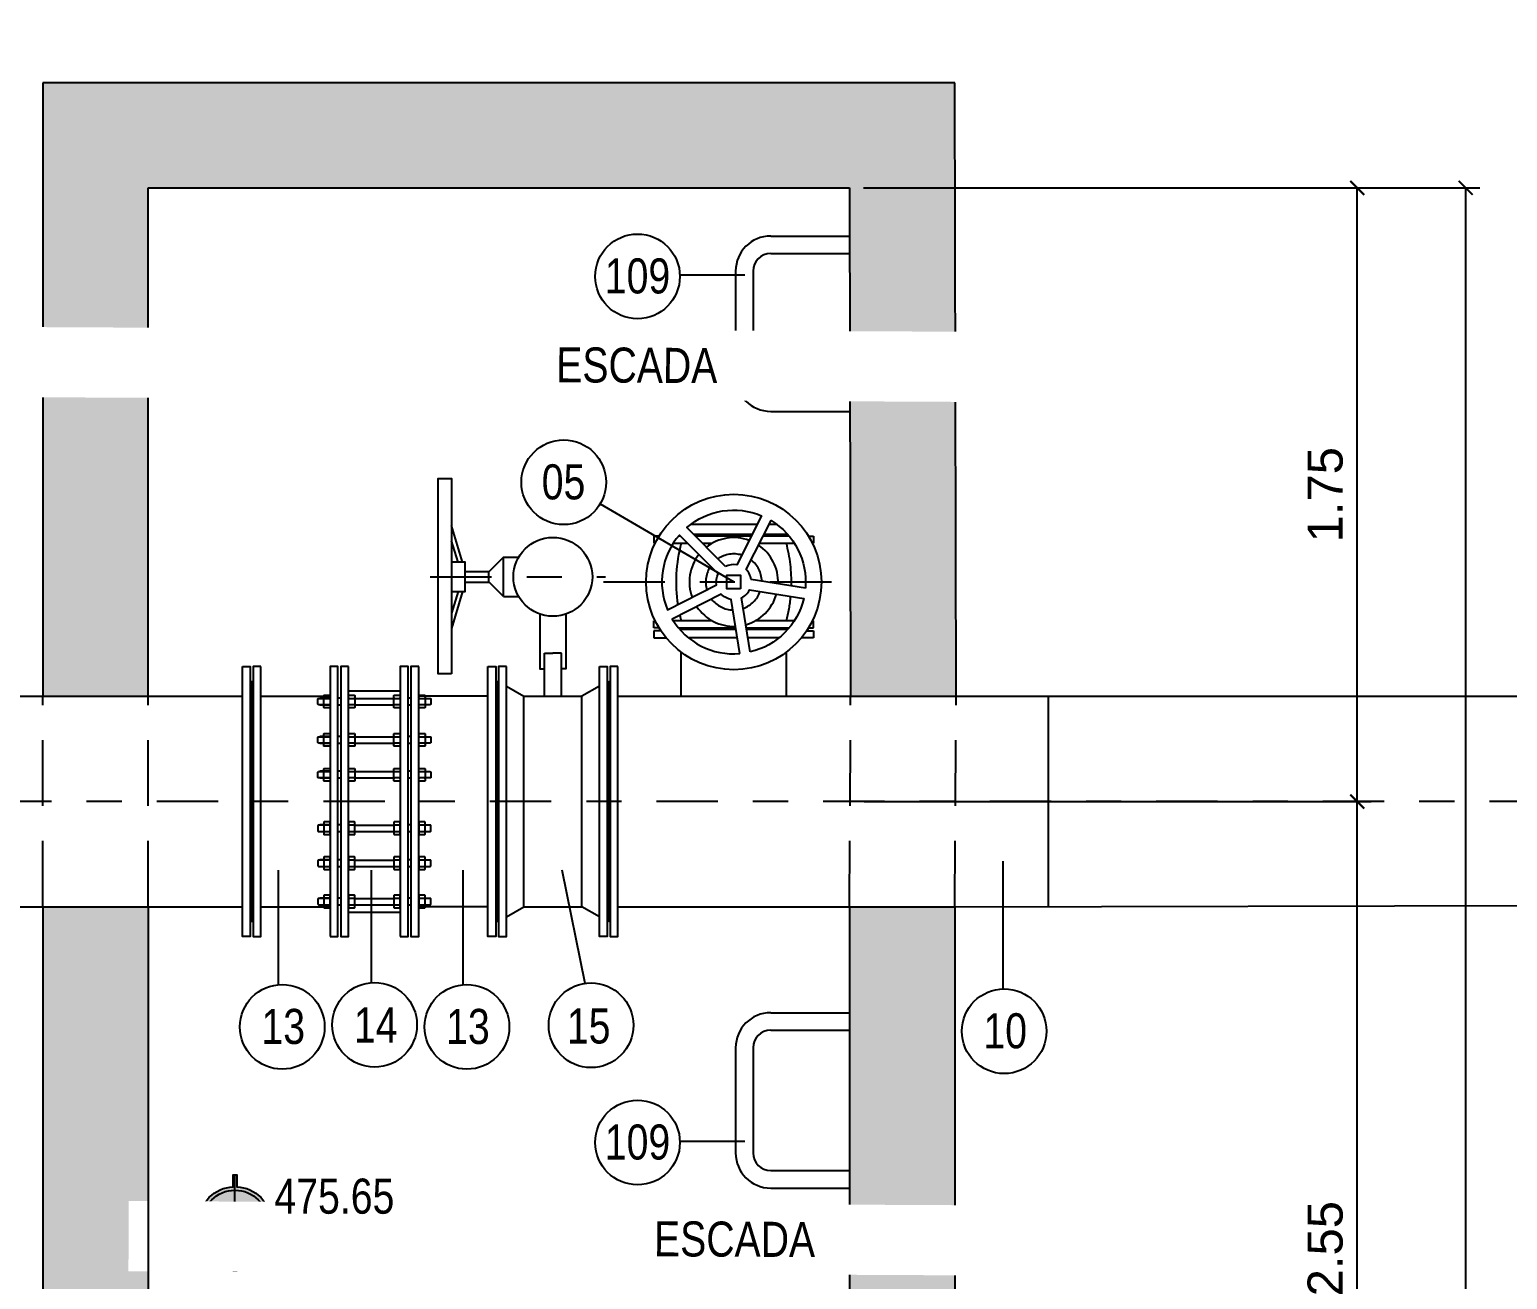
# Model space of a CAD drawing. Header units: feet. Extents: x 0 to 285190, y 0 to 9111369.
# Drawn here: x 285112.199 to 285116.413, y 9111364.402 to 9111367.966 of the extents above; entities that cross this region are included whole.
import ezdxf
from ezdxf import colors
from ezdxf.entities.mleader import LeaderData, LeaderLine
from ezdxf.enums import TextEntityAlignment as Align
from ezdxf.math import Vec2, Vec3

# ---------------------------------------------------------------- set-up
doc = ezdxf.new("R2010")
doc.units = ezdxf.units.FT
doc.header["$MEASUREMENT"] = 0
doc.linetypes.add('DASHDOT', pattern=[1, 0.5, -0.25, 0, -0.25])
doc.linetypes.add('HIDDEN', pattern=[0.375, 0.25, -0.125])
doc.layers.get('0').update_dxf_attribs({"linetype": 'CONTINUOUS'})
doc.layers.get('DEFPOINTS').update_dxf_attribs({"linetype": 'CONTINUOUS'})
for name, color, linetype in [('01', 1, 'CONTINUOUS'), ('01PROJ', 1, 'HIDDEN'), ('02', 7, 'CONTINUOUS'), ('A-NIVEIS', 1, 'CONTINUOUS'), ('A-TEXTO', 2, 'CONTINUOUS'), ('EIXO', 1, 'DASHDOT'), ('FLANGES', 7, 'CONTINUOUS'), ('H-SA-CONTORNO', 2, 'CONTINUOUS'), ('H-SA-DIM', 1, 'CONTINUOUS'), ('H-SA-ESTRUTURA (CORTE)', 5, 'CONTINUOUS'), ('H-SA-HTC CONCRETO', 253, 'CONTINUOUS'), ('H-SA-TEXTO', 2, 'CONTINUOUS'), ('INDIC', 2, 'CONTINUOUS'), ('Top View-Ferro Fundido - JGS - K7(Esgoto)', 7, 'CONTINUOUS')]:
    doc.layers.add(name, color=color, linetype=linetype)
doc.styles.add('EGC_Arial_2.0mm', font='arial.ttf', dxfattribs={"width": 0.8, "height": 2})
doc.styles.get("Standard").update_dxf_attribs({"font": 'arial.ttf'})
doc.dimstyles.new('Copy of EGC_2.0mm', dxfattribs={"dimtxt": 0.1, "dimasz": 0.04, "dimexe": 0.04, "dimexo": 0.04, "dimgap": 0.04, "dimtad": 1, "dimzin": 1, "dimdsep": 46, "dimtxsty": 'Standard', "dimblk": 'ARCHTICK', "dimcen": 0, "dimclrd": 1, "dimclre": 1, "dimclrt": 2, "dimazin": 0, "dimtfac": 1, "dimtix": 1, "dimtmove": 1, "dimatfit": 3, "dimldrblk": 'NONE', "dimfxl": 0.002, "dimtolj": 1, "dimtzin": 0, "dimlwd": -1, "dimarcsym": 0})

# ---------------------------------------------------------------- blocks, each defined once
blk = doc.blocks.new('_ArchTick')
at = {"color": 0, "linetype": 'ByBlock', "const_width": 0.15}
blk.add_lwpolyline([(-0.5, -0.5), (0.5, 0.5)], dxfattribs=at)
blk = doc.blocks.new('*D1199')
at = {"layer": 'DEFPOINTS', "color": 0, "transparency": 16777216}
for p in [(285114.5393, 9111365.7643), (285115.9853, 9111365.7643), (285115.3507, 9111363.2143)]:
    blk.add_point(p, dxfattribs=at)
at = {"layer": 'H-SA-DIM', "color": 1, "lineweight": -2, "transparency": 16777216}
for p, q in [((285114.5793, 9111365.7643), (285116.0253, 9111365.7643)), ((285115.3907, 9111363.2143), (285116.0253, 9111363.2143))]:
    blk.add_line(p, q, dxfattribs=at)
at = {"layer": 'H-SA-DIM', "color": 1, "transparency": 16777216}
blk.add_line((285115.9853, 9111363.2143), (285115.9853, 9111365.7643), dxfattribs=at)
at = {"layer": 'H-SA-DIM', "color": 1, "transparency": 16777216, "xscale": 0.04, "yscale": 0.04, "zscale": 0.04}
for p, rotation in [((285115.9853, 9111365.7643), 90), ((285115.9853, 9111363.2143), 270)]:
    blk.add_blockref('_ArchTick', p, dxfattribs=dict(at, rotation=rotation))
at = {"layer": 'H-SA-DIM', "color": 2, "transparency": 16777216, "insert": (285115.8942, 9111364.4893), "char_height": 0.1, "attachment_point": 5, "rotation": 90}
blk.add_mtext('\\A1;2.55', dxfattribs=at)
blk = doc.blocks.new('_None')
blk = doc.blocks.new('*D1200')
at = {"layer": 'DEFPOINTS', "color": 0, "transparency": 16777216}
for p in [(285114.5377, 9111367.5141), (285115.9853, 9111367.5141), (285114.5391, 9111365.7643)]:
    blk.add_point(p, dxfattribs=at)
at = {"layer": 'H-SA-DIM', "color": 1, "lineweight": -2, "transparency": 16777216}
for p, q in [((285114.5777, 9111367.5141), (285116.0253, 9111367.5141)), ((285114.5791, 9111365.7643), (285116.0253, 9111365.7643))]:
    blk.add_line(p, q, dxfattribs=at)
at = {"layer": 'H-SA-DIM', "color": 1, "transparency": 16777216}
blk.add_line((285115.9853, 9111365.7643), (285115.9853, 9111367.5141), dxfattribs=at)
at = {"layer": 'H-SA-DIM', "color": 1, "transparency": 16777216, "xscale": 0.04, "yscale": 0.04, "zscale": 0.04}
for p, rotation in [((285115.9853, 9111367.5141), 90), ((285115.9853, 9111365.7643), 270)]:
    blk.add_blockref('_ArchTick', p, dxfattribs=dict(at, rotation=rotation))
at = {"layer": 'H-SA-DIM', "color": 2, "transparency": 16777216, "insert": (285115.8942, 9111366.6392), "char_height": 0.1, "attachment_point": 5, "rotation": 90}
blk.add_mtext('\\A1;1.75', dxfattribs=at)
blk = doc.blocks.new('*D1201')
at = {"layer": 'DEFPOINTS', "color": 0, "transparency": 16777216}
for p in [(285114.5377, 9111367.5141), (285116.2945, 9111367.5141), (285114.5377, 9111358.8142)]:
    blk.add_point(p, dxfattribs=at)
at = {"layer": 'H-SA-DIM', "color": 1, "lineweight": -2, "transparency": 16777216}
for p, q in [((285114.5777, 9111367.5141), (285116.3345, 9111367.5141)), ((285114.5777, 9111358.8142), (285116.3345, 9111358.8142))]:
    blk.add_line(p, q, dxfattribs=at)
at = {"layer": 'H-SA-DIM', "color": 1, "transparency": 16777216}
blk.add_line((285116.2945, 9111358.8142), (285116.2945, 9111367.5141), dxfattribs=at)
at = {"layer": 'H-SA-DIM', "color": 1, "transparency": 16777216, "xscale": 0.04, "yscale": 0.04, "zscale": 0.04}
for p, rotation in [((285116.2945, 9111367.5141), 90), ((285116.2945, 9111358.8142), 270)]:
    blk.add_blockref('_ArchTick', p, dxfattribs=dict(at, rotation=rotation))
at = {"layer": 'H-SA-DIM', "color": 2, "transparency": 16777216, "insert": (285116.2033, 9111362.7304), "char_height": 0.1, "attachment_point": 5, "rotation": 90}
blk.add_mtext('\\A1;8.70', dxfattribs=at)
blk = doc.blocks.new('*U1275')
at = {"true_color": 0xffffff}
h = blk.add_hatch(color=7, dxfattribs=at)
h.dxf.hatch_style = 1
edge = h.paths.add_edge_path()
edge.add_arc((0, 0), 2.075, 92.76231, 177.23769, ccw=False)
edge.add_line((-0.1, 2.073), (-0.1, 2.75))
edge.add_line((-0.1, 2.75), (0.1, 2.75))
edge.add_line((0.1, 2.75), (0.1, 2.073))
edge.add_arc((0, 0), 2.075, 2.76231, 87.23769, ccw=False)
edge.add_line((2.073, 0.1), (9.088, 0.1))
edge.add_line((9.088, 0.1), (9.088, -0.1))
edge.add_line((9.088, -0.1), (2.073, -0.1))
edge.add_arc((0, 0), 2.075, 272.76231, 357.23769, ccw=False)
edge.add_line((0.1, -2.073), (0.1, -2.75))
edge.add_line((0.1, -2.75), (-0.1, -2.75))
edge.add_line((-0.1, -2.75), (-0.1, -2.073))
edge.add_arc((0, 0), 2.075, 182.76231, 267.23769, ccw=False)
edge.add_line((-2.073, -0.1), (-2.75, -0.1))
edge.add_line((-2.75, -0.1), (-2.75, 0.1))
edge.add_line((-2.75, 0.1), (-2.073, 0.1))
for p, q in [((0, -2.75), (0, 2.75)), ((9.088, 0), (-2.75, 0))]:
    blk.add_line(p, q)
at = {"color": 7, "true_color": 0xffffff}
blk.add_lwpolyline([(-2.073, 0.1, -0.386246), (-0.1, 2.073), (-0.1, 2.75), (0.1, 2.75), (0.1, 2.073, -0.386246), (2.073, 0.1), (9.088, 0.1), (9.088, -0.1), (2.073, -0.1, -0.386246), (0.1, -2.073), (0.1, -2.75), (-0.1, -2.75), (-0.1, -2.073, -0.386246), (-2.073, -0.1), (-2.75, -0.1), (-2.75, 0.1)], format="xyb", close=True, dxfattribs=at)
blk.add_circle((0, 0), 1.875)
for points in [[(0, 1.875), (0, 0), (0.583, 1.782), (0.595, 0)], [(0.583, 1.782), (0.595, 0), (1.097, 1.521), (1.096, 0)], [(1.533, 1.079), (1.571, 0), (1.786, 0.571), (0, 0)], [(1.097, 1.521), (1.096, 0), (1.533, 1.079), (1.571, 0)], [(-1.786, -0.571), (0, 0), (-1.796, -0.539), (-1.875, 0)], [(-1.533, -1.079), (-1.571, 0), (-1.786, -0.571), (0, 0)], [(-1.097, -1.521), (-1.096, 0), (-1.533, -1.079), (-1.571, 0)], [(-0.583, -1.782), (-0.595, 0), (-1.097, -1.521), (-1.096, 0)], [(0, -1.875), (0, 0), (-0.583, -1.782), (-0.595, 0)], [(1.786, 0.571), (0, 0), (1.796, 0.539), (1.875, 0)]]:
    blk.add_solid(points)
at = {"layer": 'A-TEXTO', "color": 2, "style": 'EGC_Arial_2.0mm', "width": 0.8}
blk.add_attdef('000.00', text='', height=2, dxfattribs=at).set_placement((9.088, 0.534), align=Align.RIGHT)

msp = doc.modelspace()

# ---------------------------------------------------------------- hatches: boundary and pattern name
at = {"layer": 'H-SA-HTC CONCRETO'}
h = msp.add_hatch(color=256, dxfattribs=at)
h.dxf.hatch_style = 1
h.paths.add_polyline_path([(285112.5377, 9111363.6642), (285112.2377, 9111363.6642), (285112.2377, 9111365.4643), (285112.5377, 9111365.4643)])
h.paths.add_polyline_path([(285114.8377, 9111363.6642), (285114.5377, 9111363.6642), (285114.5377, 9111365.4643), (285114.8377, 9111365.4643)])
h.paths.add_polyline_path([(285114.8413, 9111366.0643), (285114.5406, 9111366.0643), (285114.5377, 9111367.5141), (285112.5377, 9111367.5141), (285112.5377, 9111366.0643), (285112.2377, 9111366.0643), (285112.2377, 9111367.8141), (285114.8377, 9111367.8141)])
h.paths.add_polyline_path([(285114.8377, 9111358.5143), (285112.2377, 9111358.5143), (285112.2377, 9111359.7143), (285112.5377, 9111359.7143), (285112.5377, 9111358.8143), (285114.5377, 9111358.8143), (285114.5413, 9111359.7143), (285114.8413, 9111359.7143)])
h.paths.add_polyline_path([(285114.8377, 9111360.6144), (285114.5377, 9111360.6144), (285114.5377, 9111362.7642), (285114.8377, 9111362.7642)])
h.paths.add_polyline_path([(285112.5377, 9111360.6143), (285112.2377, 9111360.6143), (285112.2377, 9111362.7642), (285112.5377, 9111362.7642)])

# ---------------------------------------------------------------- linework, layer by layer
at = {"layer": '01', "color": 1}
for p, q in [((285113.434, 9111366.4466), (285113.403, 9111366.5518)), ((285114.0858, 9111366.5553), (285114.2746, 9111366.5553)), ((285114.3083, 9111366.5553), (285114.3291, 9111366.5553)), ((285113.4211, 9111366.4466), (285113.403, 9111366.5079)), ((285113.551, 9111366.4611), (285113.5088, 9111366.419)), ((285113.551, 9111366.3486), (285113.551, 9111366.4611)), ((285113.5088, 9111366.3908), (285113.5088, 9111366.419)), ((285113.551, 9111366.3486), (285113.5088, 9111366.3908)), ((285113.4211, 9111366.3632), (285113.403, 9111366.3018)), ((285113.434, 9111366.3632), (285113.403, 9111366.258))]:
    msp.add_line(p, q, dxfattribs=at)
at = {"layer": '01', "color": 1, "ltscale": 2.5}
for p, q in [((285113.551, 9111366.4611), (285113.5942, 9111366.4611)), ((285113.4413, 9111366.4204), (285113.5088, 9111366.4204)), ((285113.4413, 9111366.3894), (285113.5088, 9111366.3894)), ((285113.551, 9111366.3486), (285113.5942, 9111366.3486))]:
    msp.add_line(p, q, dxfattribs=at)
at = {"layer": '01', "color": 1}
for points in [[(285113.403, 9111366.3632), (285113.4413, 9111366.3632), (285113.4413, 9111366.4466), (285113.403, 9111366.4466)], [(285113.6548, 9111366.2986), (285113.6548, 9111366.1424), (285113.6673, 9111366.1424)], [(285113.7285, 9111366.2986), (285113.7285, 9111366.1424), (285113.716, 9111366.1424)]]:
    msp.add_lwpolyline(points, dxfattribs=at)
at = {"layer": '01PROJ', "color": 1, "ltscale": 25}
for p, q in [((285112.2377, 9111366.0643), (285112.5377, 9111366.0643)), ((285114.5377, 9111366.0643), (285114.8377, 9111366.0643)), ((285112.2377, 9111365.4643), (285112.5377, 9111365.4643)), ((285114.5377, 9111365.4643), (285114.8377, 9111365.4643))]:
    msp.add_line(p, q, dxfattribs=at)
at = {"layer": '02', "color": 2, "linetype": 'Continuous'}
for points in [[(285114.1843, 9111366.4346), (285114.0734, 9111366.5455, -0.284894), (285114.2869, 9111366.5793), (285114.2157, 9111366.4396, 0.16324)], [(285114.4117, 9111366.3731), (285114.2569, 9111366.3977, 0.16324), (285114.2424, 9111366.426), (285114.3136, 9111366.5657, -0.284894)], [(285114.2246, 9111366.186), (285114.2001, 9111366.3408, -0.16324), (285114.1717, 9111366.3553), (285114.0321, 9111366.2841, 0.284894)], [(285114.2542, 9111366.1907), (285114.2297, 9111366.3455, 0.16324), (285114.2522, 9111366.368), (285114.407, 9111366.3435, -0.284894)]]:
    msp.add_lwpolyline(points, format="xyb", close=True, dxfattribs=at)
at = {"layer": '02', "color": 2, "linetype": 'Continuous', "ltscale": 0.2}
msp.add_lwpolyline([(285114.1631, 9111366.4134), (285114.0522, 9111366.5243, 0.284894), (285114.0184, 9111366.3108), (285114.1581, 9111366.382, -0.16324)], format="xyb", close=True, dxfattribs=at)
msp.add_lwpolyline([(285114.2269, 9111366.3708), (285114.1879, 9111366.3708), (285114.1879, 9111366.4098), (285114.2269, 9111366.4098)], close=True, dxfattribs=at)
msp.add_circle((285114.2074, 9111366.3903), 0.25, dxfattribs=at)
at = {"layer": 'EIXO', "color": 1, "linetype": 'DASHDOT', "ltscale": 0.35}
for p, q in [((285114.0552, 9111366.5213), (285114.0497, 9111366.5213)), ((285114.2594, 9111366.5253), (285114.0936, 9111366.5253)), ((285114.2573, 9111366.5213), (285114.0976, 9111366.5213)), ((285114.3651, 9111366.5213), (285114.291, 9111366.5213)), ((285114.3617, 9111366.5253), (285114.293, 9111366.5253)), ((285114.0347, 9111366.5008), (285114.0757, 9111366.5008)), ((285114.1181, 9111366.5008), (285114.1458, 9111366.5008)), ((285114.2805, 9111366.5008), (285114.3801, 9111366.5008)), ((285113.342, 9111366.4049), (285113.8417, 9111366.4049)), ((285113.8358, 9111366.3903), (285114.5647, 9111366.3903)), ((285114.1458, 9111366.2798), (285114.0347, 9111366.2798)), ((285114.3801, 9111366.2798), (285114.269, 9111366.2798)), ((285114.0497, 9111366.2593), (285114.213, 9111366.2593)), ((285114.2136, 9111366.2553), (285114.0531, 9111366.2553)), ((285114.2175, 9111366.2308), (285114.0786, 9111366.2308)), ((285114.2433, 9111366.2593), (285114.3651, 9111366.2593)), ((285114.3617, 9111366.2553), (285114.244, 9111366.2553)), ((285114.3362, 9111366.2308), (285114.2479, 9111366.2308))]:
    msp.add_line(p, q, dxfattribs=at)
at = {"layer": 'EIXO', "color": 1, "linetype": 'DASHDOT'}
for points in [[(285113.9945, 9111366.5213), (285113.9799, 9111366.5213), (285113.9799, 9111366.5008), (285113.9832, 9111366.5008)], [(285114.4203, 9111366.5213), (285114.4349, 9111366.5213), (285114.4349, 9111366.5008), (285114.4317, 9111366.5008)], [(285113.9945, 9111366.2593), (285113.9799, 9111366.2593), (285113.9799, 9111366.2798), (285113.9832, 9111366.2798)], [(285114.4203, 9111366.2593), (285114.4349, 9111366.2593), (285114.4349, 9111366.2798), (285114.4317, 9111366.2798)], [(285113.9996, 9111366.2513), (285113.9799, 9111366.2513), (285113.9799, 9111366.2308), (285114.0149, 9111366.2308)], [(285114.4152, 9111366.2513), (285114.4349, 9111366.2513), (285114.4349, 9111366.2308), (285114.3999, 9111366.2308)]]:
    msp.add_lwpolyline(points, dxfattribs=at)
for centre, radius, start, end in [((285114.4698, 9111366.3903), 0.4269, 165, 188.6904), ((285114.2074, 9111366.3903), 0.1265, 69.81, 128.19), ((285114.2074, 9111366.3903), 0.1265, 357.81, 56.19), ((285113.945, 9111366.3903), 0.4269, 358.5434, 15), ((285114.2074, 9111366.3903), 0.1265, 141.81, 200.19), ((285114.2074, 9111366.3903), 0.08, 145.8069, 196.1931), ((285114.2074, 9111366.3903), 0.08, 73.8069, 124.1931), ((285114.2074, 9111366.3903), 0.08, 1.8069, 52.1931), ((285114.2074, 9111366.3903), 0.08, 289.8069, 340.1931), ((285114.2074, 9111366.3903), 0.1265, 285.81, 344.19), ((285113.945, 9111366.3903), 0.4269, 345, 354.4977), ((285114.2074, 9111366.3903), 0.1265, 213.81, 272.19), ((285114.2074, 9111366.3903), 0.08, 217.8069, 268.1931), ((285114.4698, 9111366.3903), 0.4269, 192.8842, 195)]:
    msp.add_arc(centre, radius, start, end, dxfattribs=at)
at = {"layer": 'FLANGES', "color": 2}
msp.add_lwpolyline([(285113.403, 9111366.1288), (285113.3641, 9111366.1288), (285113.3641, 9111366.6857), (285113.403, 9111366.6857)], close=True, dxfattribs=at)
msp.add_circle((285113.6917, 9111366.4049), 0.1125, dxfattribs=at)
at = {"layer": 'H-SA-CONTORNO', "color": 1, "linetype": 'HIDDEN', "ltscale": 0.75}
for p, q in [((285112.2377, 9111365.4643), (285112.2377, 9111366.0643)), ((285112.5377, 9111365.4643), (285112.5377, 9111366.0643)), ((285114.5377, 9111365.4643), (285114.5406, 9111366.0643)), ((285114.8379, 9111365.4643), (285114.8413, 9111366.0643))]:
    msp.add_line(p, q, dxfattribs=at)
at = {"layer": 'H-SA-DIM'}
msp.add_line((285115.1047, 9111365.4643), (285115.1047, 9111366.0637), dxfattribs=at)
at = {"layer": 'H-SA-ESTRUTURA (CORTE)'}
for p, q in [((285114.8377, 9111367.8141), (285112.2377, 9111367.8141)), ((285112.2377, 9111367.8141), (285112.2377, 9111366.0643)), ((285114.8413, 9111366.0643), (285114.8377, 9111367.8141)), ((285112.5377, 9111366.0643), (285112.5377, 9111367.5141)), ((285112.5377, 9111367.5141), (285114.5377, 9111367.5141)), ((285114.5377, 9111367.5141), (285114.5406, 9111366.0643)), ((285112.2377, 9111365.4643), (285112.2377, 9111363.6642)), ((285114.5377, 9111365.4643), (285114.5377, 9111363.6642)), ((285114.8379, 9111365.4643), (285114.8377, 9111363.6642))]:
    msp.add_line(p, q, dxfattribs=at)
at = {"layer": 'INDIC', "color": 1, "linetype": 'Continuous'}
for p, q in [((285114.0536, 9111367.2659), (285114.2387, 9111367.2659)), ((285113.8268, 9111366.6136), (285114.2074, 9111366.3903)), ((285114.9759, 9111365.23), (285114.9759, 9111365.5943)), ((285112.9095, 9111365.241), (285112.9092, 9111365.5689)), ((285113.1747, 9111365.2479), (285113.1748, 9111365.5689)), ((285113.4361, 9111365.241), (285113.4362, 9111365.5689)), ((285113.7835, 9111365.2458), (285113.7178, 9111365.5689)), ((285114.0536, 9111364.7962), (285114.2387, 9111364.7962))]:
    msp.add_line(p, q, dxfattribs=at)
for centre in [(285113.933, 9111367.2618), (285113.7226, 9111366.6746), (285112.9199, 9111365.1217), (285113.1834, 9111365.1275), (285113.4465, 9111365.1217), (285113.8004, 9111365.1262), (285114.9785, 9111365.1093), (285113.933, 9111364.7921)]:
    msp.add_circle(centre, 0.1207, dxfattribs=at)
at = {"layer": 'Top View-Ferro Fundido - JGS - K7(Esgoto)', "color": 1, "linetype": 'ByBlock', "lineweight": -2}
for p, q in [((285114.3127, 9111367.3769), (285114.5377, 9111367.3769)), ((285114.3127, 9111367.3269), (285114.5377, 9111367.3269)), ((285114.2127, 9111367.2769), (285114.2127, 9111366.9769)), ((285114.2627, 9111367.2769), (285114.2627, 9111366.9769)), ((285114.3127, 9111366.9269), (285114.5377, 9111366.9269)), ((285114.3127, 9111366.8769), (285114.5377, 9111366.8769)), ((285113.6673, 9111366.1871), (285113.6917, 9111366.1871)), ((285113.6673, 9111366.0643), (285113.6673, 9111366.1871)), ((285113.716, 9111366.1871), (285113.6917, 9111366.1871)), ((285113.716, 9111366.0643), (285113.716, 9111366.1871)), ((285114.0574, 9111366.0643), (285114.0574, 9111366.1903)), ((285114.3574, 9111366.0643), (285114.3574, 9111366.1903)), ((285111.3327, 9111366.0643), (285112.2377, 9111366.0643)), ((285112.5377, 9111366.0643), (285112.8062, 9111366.0643)), ((285112.8592, 9111366.0643), (285113.0562, 9111366.0643)), ((285113.0562, 9111366.0595), (285113.0272, 9111366.0595)), ((285113.04, 9111366.0585), (285113.0544, 9111366.0585)), ((285113.0867, 9111366.0595), (285113.0787, 9111366.0595)), ((285113.1092, 9111366.0798), (285113.2562, 9111366.0798)), ((285113.111, 9111366.0585), (285113.1254, 9111366.0585)), ((285113.1272, 9111366.0585), (285113.2382, 9111366.0585)), ((285113.24, 9111366.0585), (285113.2544, 9111366.0585)), ((285113.2867, 9111366.0595), (285113.2787, 9111366.0595)), ((285113.5062, 9111366.0643), (285113.3092, 9111366.0643)), ((285113.311, 9111366.0585), (285113.3254, 9111366.0585)), ((285113.5592, 9111366.0932), (285113.6092, 9111366.0643)), ((285113.6092, 9111365.4643), (285113.6092, 9111366.0643)), ((285113.6092, 9111366.0643), (285113.7742, 9111366.0643)), ((285113.8242, 9111366.0932), (285113.7742, 9111366.0643)), ((285113.7742, 9111365.4643), (285113.7742, 9111366.0643)), ((285113.8772, 9111366.0643), (285114.5377, 9111366.0643)), ((285114.8377, 9111366.0643), (285119.4068, 9111366.0643)), ((285113.0562, 9111366.0395), (285113.0272, 9111366.0395)), ((285113.0544, 9111366.0405), (285113.04, 9111366.0405)), ((285113.0867, 9111366.0395), (285113.0787, 9111366.0395)), ((285113.1254, 9111366.0405), (285113.111, 9111366.0405)), ((285113.1272, 9111366.0405), (285113.2382, 9111366.0405)), ((285113.2544, 9111366.0405), (285113.24, 9111366.0405)), ((285113.2867, 9111366.0395), (285113.2787, 9111366.0395)), ((285113.3254, 9111366.0405), (285113.311, 9111366.0405)), ((285113.0562, 9111365.9501), (285113.0272, 9111365.9501)), ((285113.0562, 9111365.9301), (285113.0272, 9111365.9301)), ((285113.04, 9111365.9491), (285113.0544, 9111365.9491)), ((285113.0544, 9111365.9311), (285113.04, 9111365.9311)), ((285113.0867, 9111365.9501), (285113.0787, 9111365.9501)), ((285113.0867, 9111365.9301), (285113.0787, 9111365.9301)), ((285113.111, 9111365.9491), (285113.1254, 9111365.9491)), ((285113.1254, 9111365.9311), (285113.111, 9111365.9311)), ((285113.1272, 9111365.9491), (285113.2382, 9111365.9491)), ((285113.1272, 9111365.9311), (285113.2382, 9111365.9311)), ((285113.24, 9111365.9491), (285113.2544, 9111365.9491)), ((285113.2544, 9111365.9311), (285113.24, 9111365.9311)), ((285113.2867, 9111365.9501), (285113.2787, 9111365.9501)), ((285113.2867, 9111365.9301), (285113.2787, 9111365.9301)), ((285113.311, 9111365.9491), (285113.3254, 9111365.9491)), ((285113.3254, 9111365.9311), (285113.311, 9111365.9311)), ((285113.0562, 9111365.8505), (285113.0272, 9111365.8505)), ((285113.04, 9111365.8495), (285113.0544, 9111365.8495)), ((285113.0867, 9111365.8505), (285113.0787, 9111365.8505)), ((285113.111, 9111365.8495), (285113.1254, 9111365.8495)), ((285113.1272, 9111365.8495), (285113.2382, 9111365.8495)), ((285113.24, 9111365.8495), (285113.2544, 9111365.8495)), ((285113.2867, 9111365.8505), (285113.2787, 9111365.8505)), ((285113.311, 9111365.8495), (285113.3254, 9111365.8495)), ((285113.0562, 9111365.8305), (285113.0272, 9111365.8305)), ((285113.0544, 9111365.8315), (285113.04, 9111365.8315)), ((285113.0867, 9111365.8305), (285113.0787, 9111365.8305)), ((285113.1254, 9111365.8315), (285113.111, 9111365.8315)), ((285113.1272, 9111365.8315), (285113.2382, 9111365.8315)), ((285113.2544, 9111365.8315), (285113.24, 9111365.8315)), ((285113.2867, 9111365.8305), (285113.2787, 9111365.8305)), ((285113.3254, 9111365.8315), (285113.311, 9111365.8315)), ((285113.0562, 9111365.6981), (285113.0272, 9111365.6981)), ((285113.0562, 9111365.6781), (285113.0272, 9111365.6781)), ((285113.0544, 9111365.6971), (285113.04, 9111365.6971)), ((285113.04, 9111365.6791), (285113.0544, 9111365.6791)), ((285113.0867, 9111365.6981), (285113.0787, 9111365.6981)), ((285113.0867, 9111365.6781), (285113.0787, 9111365.6781)), ((285113.1254, 9111365.6971), (285113.111, 9111365.6971)), ((285113.111, 9111365.6791), (285113.1254, 9111365.6791)), ((285113.1272, 9111365.6971), (285113.2382, 9111365.6971)), ((285113.1272, 9111365.6791), (285113.2382, 9111365.6791)), ((285113.2544, 9111365.6971), (285113.24, 9111365.6971)), ((285113.24, 9111365.6791), (285113.2544, 9111365.6791)), ((285113.2867, 9111365.6981), (285113.2787, 9111365.6981)), ((285113.2867, 9111365.6781), (285113.2787, 9111365.6781)), ((285113.3254, 9111365.6971), (285113.311, 9111365.6971)), ((285113.311, 9111365.6791), (285113.3254, 9111365.6791)), ((285113.0562, 9111365.5985), (285113.0272, 9111365.5985)), ((285113.0544, 9111365.5975), (285113.04, 9111365.5975)), ((285113.0867, 9111365.5985), (285113.0787, 9111365.5985)), ((285113.1254, 9111365.5975), (285113.111, 9111365.5975)), ((285113.1272, 9111365.5975), (285113.2382, 9111365.5975)), ((285113.2544, 9111365.5975), (285113.24, 9111365.5975)), ((285113.2867, 9111365.5985), (285113.2787, 9111365.5985)), ((285113.3254, 9111365.5975), (285113.311, 9111365.5975)), ((285113.0562, 9111365.5785), (285113.0272, 9111365.5785)), ((285113.04, 9111365.5795), (285113.0544, 9111365.5795)), ((285113.0867, 9111365.5785), (285113.0787, 9111365.5785)), ((285113.111, 9111365.5795), (285113.1254, 9111365.5795)), ((285113.1272, 9111365.5795), (285113.2382, 9111365.5795)), ((285113.24, 9111365.5795), (285113.2544, 9111365.5795)), ((285113.2867, 9111365.5785), (285113.2787, 9111365.5785)), ((285113.311, 9111365.5795), (285113.3254, 9111365.5795)), ((285111.3327, 9111365.4643), (285112.2377, 9111365.4643)), ((285112.5377, 9111365.4643), (285112.8062, 9111365.4643)), ((285112.8592, 9111365.4643), (285113.0562, 9111365.4643)), ((285113.0562, 9111365.4892), (285113.0272, 9111365.4892)), ((285113.0562, 9111365.4692), (285113.0272, 9111365.4692)), ((285113.0544, 9111365.4882), (285113.04, 9111365.4882)), ((285113.04, 9111365.4702), (285113.0544, 9111365.4702)), ((285113.0867, 9111365.4892), (285113.0787, 9111365.4892)), ((285113.0867, 9111365.4692), (285113.0787, 9111365.4692)), ((285113.1254, 9111365.4882), (285113.111, 9111365.4882)), ((285113.111, 9111365.4702), (285113.1254, 9111365.4702)), ((285113.1272, 9111365.4882), (285113.2382, 9111365.4882)), ((285113.1272, 9111365.4702), (285113.2382, 9111365.4702)), ((285113.2544, 9111365.4882), (285113.24, 9111365.4882)), ((285113.24, 9111365.4702), (285113.2544, 9111365.4702)), ((285113.2867, 9111365.4892), (285113.2787, 9111365.4892)), ((285113.2867, 9111365.4692), (285113.2787, 9111365.4692)), ((285113.5062, 9111365.4643), (285113.3092, 9111365.4643)), ((285113.3254, 9111365.4882), (285113.311, 9111365.4882)), ((285113.311, 9111365.4702), (285113.3254, 9111365.4702)), ((285113.5592, 9111365.4354), (285113.6092, 9111365.4643)), ((285113.6092, 9111365.4643), (285113.7742, 9111365.4643)), ((285113.8242, 9111365.4354), (285113.7742, 9111365.4643)), ((285113.8772, 9111365.4643), (285114.5377, 9111365.4643)), ((285114.8377, 9111365.4643), (285119.4068, 9111365.4751)), ((285113.1092, 9111365.4488), (285113.2562, 9111365.4488)), ((285114.3127, 9111365.1621), (285114.5377, 9111365.1621)), ((285114.3127, 9111365.1121), (285114.5377, 9111365.1121)), ((285114.2127, 9111365.0621), (285114.2127, 9111364.7621)), ((285114.2627, 9111365.0621), (285114.2627, 9111364.7621)), ((285114.3127, 9111364.7121), (285114.5377, 9111364.7121)), ((285114.3127, 9111364.6621), (285114.5377, 9111364.6621))]:
    msp.add_line(p, q, dxfattribs=at)
for points in [[(285112.8062, 9111366.1493), (285112.8287, 9111366.1493), (285112.8287, 9111365.3793), (285112.8062, 9111365.3793)], [(285112.8592, 9111366.1493), (285112.8367, 9111366.1493), (285112.8367, 9111365.3793), (285112.8592, 9111365.3793)], [(285113.0562, 9111365.3793), (285113.0787, 9111365.3793), (285113.0787, 9111366.1493), (285113.0562, 9111366.1493)], [(285113.1092, 9111366.1493), (285113.0867, 9111366.1493), (285113.0867, 9111365.3793), (285113.1092, 9111365.3793)], [(285113.2562, 9111365.3793), (285113.2787, 9111365.3793), (285113.2787, 9111366.1493), (285113.2562, 9111366.1493)], [(285113.3092, 9111366.1493), (285113.2867, 9111366.1493), (285113.2867, 9111365.3793), (285113.3092, 9111365.3793)], [(285113.5062, 9111366.1493), (285113.5287, 9111366.1493), (285113.5287, 9111365.3793), (285113.5062, 9111365.3793)], [(285113.5592, 9111366.1493), (285113.5367, 9111366.1493), (285113.5367, 9111365.3793), (285113.5592, 9111365.3793)], [(285113.8242, 9111366.1493), (285113.8467, 9111366.1493), (285113.8467, 9111365.3793), (285113.8242, 9111365.3793)], [(285113.8772, 9111366.1493), (285113.8547, 9111366.1493), (285113.8547, 9111365.3793), (285113.8772, 9111365.3793)]]:
    msp.add_lwpolyline(points, close=True, dxfattribs=at)
for points in [[(285112.8287, 9111366.1053), (285112.8327, 9111366.1053), (285112.8327, 9111365.4233), (285112.8287, 9111365.4233)], [(285112.8367, 9111366.1053), (285112.8327, 9111366.1053), (285112.8327, 9111365.4233), (285112.8367, 9111365.4233)], [(285113.5287, 9111366.1053), (285113.5327, 9111366.1053), (285113.5327, 9111365.4233), (285113.5287, 9111365.4233)], [(285113.5367, 9111366.1053), (285113.5327, 9111366.1053), (285113.5327, 9111365.4233), (285113.5367, 9111365.4233)], [(285113.8467, 9111366.1053), (285113.8507, 9111366.1053), (285113.8507, 9111365.4233), (285113.8467, 9111365.4233)], [(285113.8547, 9111366.1053), (285113.8507, 9111366.1053), (285113.8507, 9111365.4233), (285113.8547, 9111365.4233)], [(285113.0382, 9111366.0576), (285113.04, 9111366.0585), (285113.0382, 9111366.0594)], [(285113.0562, 9111366.0594), (285113.0544, 9111366.0585), (285113.0562, 9111366.0576)], [(285113.1092, 9111366.0576), (285113.111, 9111366.0585), (285113.1092, 9111366.0594)], [(285113.1272, 9111366.0594), (285113.1254, 9111366.0585), (285113.1272, 9111366.0576)], [(285113.2382, 9111366.0576), (285113.24, 9111366.0585), (285113.2382, 9111366.0594)], [(285113.2562, 9111366.0594), (285113.2544, 9111366.0585), (285113.2562, 9111366.0576)], [(285113.3092, 9111366.0576), (285113.311, 9111366.0585), (285113.3092, 9111366.0594)], [(285113.3272, 9111366.0594), (285113.3254, 9111366.0585), (285113.3272, 9111366.0576)], [(285113.0382, 9111366.0396), (285113.04, 9111366.0405), (285113.0382, 9111366.0414)], [(285113.0562, 9111366.0414), (285113.0544, 9111366.0405), (285113.0562, 9111366.0396)], [(285113.1092, 9111366.0396), (285113.111, 9111366.0405), (285113.1092, 9111366.0414)], [(285113.1272, 9111366.0414), (285113.1254, 9111366.0405), (285113.1272, 9111366.0396)], [(285113.2382, 9111366.0396), (285113.24, 9111366.0405), (285113.2382, 9111366.0414)], [(285113.2562, 9111366.0414), (285113.2544, 9111366.0405), (285113.2562, 9111366.0396)], [(285113.3092, 9111366.0396), (285113.311, 9111366.0405), (285113.3092, 9111366.0414)], [(285113.3272, 9111366.0414), (285113.3254, 9111366.0405), (285113.3272, 9111366.0396)], [(285113.0382, 9111365.9482), (285113.04, 9111365.9491), (285113.0382, 9111365.95)], [(285113.0382, 9111365.9302), (285113.04, 9111365.9311), (285113.0382, 9111365.932)], [(285113.0562, 9111365.95), (285113.0544, 9111365.9491), (285113.0562, 9111365.9482)], [(285113.0562, 9111365.932), (285113.0544, 9111365.9311), (285113.0562, 9111365.9302)], [(285113.1092, 9111365.9482), (285113.111, 9111365.9491), (285113.1092, 9111365.95)], [(285113.1092, 9111365.9302), (285113.111, 9111365.9311), (285113.1092, 9111365.932)], [(285113.1272, 9111365.95), (285113.1254, 9111365.9491), (285113.1272, 9111365.9482)], [(285113.1272, 9111365.932), (285113.1254, 9111365.9311), (285113.1272, 9111365.9302)], [(285113.2382, 9111365.9482), (285113.24, 9111365.9491), (285113.2382, 9111365.95)], [(285113.2382, 9111365.9302), (285113.24, 9111365.9311), (285113.2382, 9111365.932)], [(285113.2562, 9111365.95), (285113.2544, 9111365.9491), (285113.2562, 9111365.9482)], [(285113.2562, 9111365.932), (285113.2544, 9111365.9311), (285113.2562, 9111365.9302)], [(285113.3092, 9111365.9482), (285113.311, 9111365.9491), (285113.3092, 9111365.95)], [(285113.3092, 9111365.9302), (285113.311, 9111365.9311), (285113.3092, 9111365.932)], [(285113.3272, 9111365.95), (285113.3254, 9111365.9491), (285113.3272, 9111365.9482)], [(285113.3272, 9111365.932), (285113.3254, 9111365.9311), (285113.3272, 9111365.9302)], [(285113.0382, 9111365.8486), (285113.04, 9111365.8495), (285113.0382, 9111365.8504)], [(285113.0562, 9111365.8504), (285113.0544, 9111365.8495), (285113.0562, 9111365.8486)], [(285113.1092, 9111365.8486), (285113.111, 9111365.8495), (285113.1092, 9111365.8504)], [(285113.1272, 9111365.8504), (285113.1254, 9111365.8495), (285113.1272, 9111365.8486)], [(285113.2382, 9111365.8486), (285113.24, 9111365.8495), (285113.2382, 9111365.8504)], [(285113.2562, 9111365.8504), (285113.2544, 9111365.8495), (285113.2562, 9111365.8486)], [(285113.3092, 9111365.8486), (285113.311, 9111365.8495), (285113.3092, 9111365.8504)], [(285113.3272, 9111365.8504), (285113.3254, 9111365.8495), (285113.3272, 9111365.8486)], [(285113.0382, 9111365.8306), (285113.04, 9111365.8315), (285113.0382, 9111365.8324)], [(285113.0562, 9111365.8324), (285113.0544, 9111365.8315), (285113.0562, 9111365.8306)], [(285113.1092, 9111365.8306), (285113.111, 9111365.8315), (285113.1092, 9111365.8324)], [(285113.1272, 9111365.8324), (285113.1254, 9111365.8315), (285113.1272, 9111365.8306)], [(285113.2382, 9111365.8306), (285113.24, 9111365.8315), (285113.2382, 9111365.8324)], [(285113.2562, 9111365.8324), (285113.2544, 9111365.8315), (285113.2562, 9111365.8306)], [(285113.3092, 9111365.8306), (285113.311, 9111365.8315), (285113.3092, 9111365.8324)], [(285113.3272, 9111365.8324), (285113.3254, 9111365.8315), (285113.3272, 9111365.8306)], [(285113.0382, 9111365.698), (285113.04, 9111365.6971), (285113.0382, 9111365.6962)], [(285113.0382, 9111365.68), (285113.04, 9111365.6791), (285113.0382, 9111365.6782)], [(285113.0562, 9111365.6962), (285113.0544, 9111365.6971), (285113.0562, 9111365.698)], [(285113.0562, 9111365.6782), (285113.0544, 9111365.6791), (285113.0562, 9111365.68)], [(285113.1092, 9111365.698), (285113.111, 9111365.6971), (285113.1092, 9111365.6962)], [(285113.1092, 9111365.68), (285113.111, 9111365.6791), (285113.1092, 9111365.6782)], [(285113.1272, 9111365.6962), (285113.1254, 9111365.6971), (285113.1272, 9111365.698)], [(285113.1272, 9111365.6782), (285113.1254, 9111365.6791), (285113.1272, 9111365.68)], [(285113.2382, 9111365.698), (285113.24, 9111365.6971), (285113.2382, 9111365.6962)], [(285113.2382, 9111365.68), (285113.24, 9111365.6791), (285113.2382, 9111365.6782)], [(285113.2562, 9111365.6962), (285113.2544, 9111365.6971), (285113.2562, 9111365.698)], [(285113.2562, 9111365.6782), (285113.2544, 9111365.6791), (285113.2562, 9111365.68)], [(285113.3092, 9111365.698), (285113.311, 9111365.6971), (285113.3092, 9111365.6962)], [(285113.3092, 9111365.68), (285113.311, 9111365.6791), (285113.3092, 9111365.6782)], [(285113.3272, 9111365.6962), (285113.3254, 9111365.6971), (285113.3272, 9111365.698)], [(285113.3272, 9111365.6782), (285113.3254, 9111365.6791), (285113.3272, 9111365.68)], [(285113.0382, 9111365.5984), (285113.04, 9111365.5975), (285113.0382, 9111365.5966)], [(285113.0562, 9111365.5966), (285113.0544, 9111365.5975), (285113.0562, 9111365.5984)], [(285113.1092, 9111365.5984), (285113.111, 9111365.5975), (285113.1092, 9111365.5966)], [(285113.1272, 9111365.5966), (285113.1254, 9111365.5975), (285113.1272, 9111365.5984)], [(285113.2382, 9111365.5984), (285113.24, 9111365.5975), (285113.2382, 9111365.5966)], [(285113.2562, 9111365.5966), (285113.2544, 9111365.5975), (285113.2562, 9111365.5984)], [(285113.3092, 9111365.5984), (285113.311, 9111365.5975), (285113.3092, 9111365.5966)], [(285113.3272, 9111365.5966), (285113.3254, 9111365.5975), (285113.3272, 9111365.5984)], [(285113.0382, 9111365.5804), (285113.04, 9111365.5795), (285113.0382, 9111365.5786)], [(285113.0562, 9111365.5786), (285113.0544, 9111365.5795), (285113.0562, 9111365.5804)], [(285113.1092, 9111365.5804), (285113.111, 9111365.5795), (285113.1092, 9111365.5786)], [(285113.1272, 9111365.5786), (285113.1254, 9111365.5795), (285113.1272, 9111365.5804)], [(285113.2382, 9111365.5804), (285113.24, 9111365.5795), (285113.2382, 9111365.5786)], [(285113.2562, 9111365.5786), (285113.2544, 9111365.5795), (285113.2562, 9111365.5804)], [(285113.3092, 9111365.5804), (285113.311, 9111365.5795), (285113.3092, 9111365.5786)], [(285113.3272, 9111365.5786), (285113.3254, 9111365.5795), (285113.3272, 9111365.5804)], [(285113.0382, 9111365.4891), (285113.04, 9111365.4882), (285113.0382, 9111365.4873)], [(285113.0382, 9111365.4711), (285113.04, 9111365.4702), (285113.0382, 9111365.4693)], [(285113.0562, 9111365.4873), (285113.0544, 9111365.4882), (285113.0562, 9111365.4891)], [(285113.0562, 9111365.4693), (285113.0544, 9111365.4702), (285113.0562, 9111365.4711)], [(285113.1092, 9111365.4891), (285113.111, 9111365.4882), (285113.1092, 9111365.4873)], [(285113.1092, 9111365.4711), (285113.111, 9111365.4702), (285113.1092, 9111365.4693)], [(285113.1272, 9111365.4873), (285113.1254, 9111365.4882), (285113.1272, 9111365.4891)], [(285113.1272, 9111365.4693), (285113.1254, 9111365.4702), (285113.1272, 9111365.4711)], [(285113.2382, 9111365.4891), (285113.24, 9111365.4882), (285113.2382, 9111365.4873)], [(285113.2382, 9111365.4711), (285113.24, 9111365.4702), (285113.2382, 9111365.4693)], [(285113.2562, 9111365.4873), (285113.2544, 9111365.4882), (285113.2562, 9111365.4891)], [(285113.2562, 9111365.4693), (285113.2544, 9111365.4702), (285113.2562, 9111365.4711)], [(285113.3092, 9111365.4891), (285113.311, 9111365.4882), (285113.3092, 9111365.4873)], [(285113.3092, 9111365.4711), (285113.311, 9111365.4702), (285113.3092, 9111365.4693)], [(285113.3272, 9111365.4873), (285113.3254, 9111365.4882), (285113.3272, 9111365.4891)], [(285113.3272, 9111365.4693), (285113.3254, 9111365.4702), (285113.3272, 9111365.4711)]]:
    msp.add_lwpolyline(points, dxfattribs=at)
for points in [[(285113.0382, 9111366.0405), (285113.0232, 9111366.0405, -0.414214), (285113.0214, 9111366.0423), (285113.0214, 9111366.0567, -0.414214), (285113.0232, 9111366.0585), (285113.0382, 9111366.0585)], [(285113.3272, 9111366.0585), (285113.3421, 9111366.0585, -0.414214), (285113.3439, 9111366.0567), (285113.3439, 9111366.0423, -0.414214), (285113.3421, 9111366.0405), (285113.3272, 9111366.0405)], [(285113.0382, 9111365.9311), (285113.0232, 9111365.9311, -0.414214), (285113.0214, 9111365.9329), (285113.0214, 9111365.9473, -0.414214), (285113.0232, 9111365.9491), (285113.0382, 9111365.9491)], [(285113.3272, 9111365.9491), (285113.3421, 9111365.9491, -0.414214), (285113.3439, 9111365.9473), (285113.3439, 9111365.9329, -0.414214), (285113.3421, 9111365.9311), (285113.3272, 9111365.9311)], [(285113.0382, 9111365.8315), (285113.0232, 9111365.8315, -0.414214), (285113.0214, 9111365.8333), (285113.0214, 9111365.8477, -0.414214), (285113.0232, 9111365.8495), (285113.0382, 9111365.8495)], [(285113.3272, 9111365.8495), (285113.3421, 9111365.8495, -0.414214), (285113.3439, 9111365.8477), (285113.3439, 9111365.8333, -0.414214), (285113.3421, 9111365.8315), (285113.3272, 9111365.8315)], [(285113.0382, 9111365.6971), (285113.0232, 9111365.6971, 0.414214), (285113.0214, 9111365.6953), (285113.0214, 9111365.6809, 0.414214), (285113.0232, 9111365.6791), (285113.0382, 9111365.6791)], [(285113.3272, 9111365.6791), (285113.3421, 9111365.6791, 0.414214), (285113.3439, 9111365.6809), (285113.3439, 9111365.6953, 0.414214), (285113.3421, 9111365.6971), (285113.3272, 9111365.6971)], [(285113.0382, 9111365.5975), (285113.0232, 9111365.5975, 0.414214), (285113.0214, 9111365.5957), (285113.0214, 9111365.5813, 0.414214), (285113.0232, 9111365.5795), (285113.0382, 9111365.5795)], [(285113.3272, 9111365.5795), (285113.3421, 9111365.5795, 0.414214), (285113.3439, 9111365.5813), (285113.3439, 9111365.5957, 0.414214), (285113.3421, 9111365.5975), (285113.3272, 9111365.5975)], [(285113.0382, 9111365.4882), (285113.0232, 9111365.4882, 0.414214), (285113.0214, 9111365.4864), (285113.0214, 9111365.472, 0.414214), (285113.0232, 9111365.4702), (285113.0382, 9111365.4702)], [(285113.3272, 9111365.4702), (285113.3421, 9111365.4702, 0.414214), (285113.3439, 9111365.472), (285113.3439, 9111365.4864, 0.414214), (285113.3421, 9111365.4882), (285113.3272, 9111365.4882)]]:
    msp.add_lwpolyline(points, format="xyb", dxfattribs=at)
for points in [[(285113.0562, 9111366.0333, -0.414214), (285113.0544, 9111366.0315), (285113.04, 9111366.0315, -0.414214), (285113.0382, 9111366.0333), (285113.0382, 9111366.0657, -0.414214), (285113.04, 9111366.0675), (285113.0544, 9111366.0675, -0.414214), (285113.0562, 9111366.0657)], [(285113.1272, 9111366.0333, -0.414214), (285113.1254, 9111366.0315), (285113.111, 9111366.0315, -0.414214), (285113.1092, 9111366.0333), (285113.1092, 9111366.0657, -0.414214), (285113.111, 9111366.0675), (285113.1254, 9111366.0675, -0.414214), (285113.1272, 9111366.0657)], [(285113.2562, 9111366.0333, -0.414214), (285113.2544, 9111366.0315), (285113.24, 9111366.0315, -0.414214), (285113.2382, 9111366.0333), (285113.2382, 9111366.0657, -0.414214), (285113.24, 9111366.0675), (285113.2544, 9111366.0675, -0.414214), (285113.2562, 9111366.0657)], [(285113.3092, 9111366.0657, -0.414214), (285113.311, 9111366.0675), (285113.3254, 9111366.0675, -0.414214), (285113.3272, 9111366.0657), (285113.3272, 9111366.0333, -0.414214), (285113.3254, 9111366.0315), (285113.311, 9111366.0315, -0.414214), (285113.3092, 9111366.0333)], [(285113.0562, 9111365.9239, -0.414214), (285113.0544, 9111365.9221), (285113.04, 9111365.9221, -0.414214), (285113.0382, 9111365.9239), (285113.0382, 9111365.9563, -0.414214), (285113.04, 9111365.9581), (285113.0544, 9111365.9581, -0.414214), (285113.0562, 9111365.9563)], [(285113.1272, 9111365.9239, -0.414214), (285113.1254, 9111365.9221), (285113.111, 9111365.9221, -0.414214), (285113.1092, 9111365.9239), (285113.1092, 9111365.9563, -0.414214), (285113.111, 9111365.9581), (285113.1254, 9111365.9581, -0.414214), (285113.1272, 9111365.9563)], [(285113.2562, 9111365.9239, -0.414214), (285113.2544, 9111365.9221), (285113.24, 9111365.9221, -0.414214), (285113.2382, 9111365.9239), (285113.2382, 9111365.9563, -0.414214), (285113.24, 9111365.9581), (285113.2544, 9111365.9581, -0.414214), (285113.2562, 9111365.9563)], [(285113.3092, 9111365.9563, -0.414214), (285113.311, 9111365.9581), (285113.3254, 9111365.9581, -0.414214), (285113.3272, 9111365.9563), (285113.3272, 9111365.9239, -0.414214), (285113.3254, 9111365.9221), (285113.311, 9111365.9221, -0.414214), (285113.3092, 9111365.9239)], [(285113.0562, 9111365.8243, -0.414214), (285113.0544, 9111365.8225), (285113.04, 9111365.8225, -0.414214), (285113.0382, 9111365.8243), (285113.0382, 9111365.8567, -0.414214), (285113.04, 9111365.8585), (285113.0544, 9111365.8585, -0.414214), (285113.0562, 9111365.8567)], [(285113.1272, 9111365.8243, -0.414214), (285113.1254, 9111365.8225), (285113.111, 9111365.8225, -0.414214), (285113.1092, 9111365.8243), (285113.1092, 9111365.8567, -0.414214), (285113.111, 9111365.8585), (285113.1254, 9111365.8585, -0.414214), (285113.1272, 9111365.8567)], [(285113.2562, 9111365.8243, -0.414214), (285113.2544, 9111365.8225), (285113.24, 9111365.8225, -0.414214), (285113.2382, 9111365.8243), (285113.2382, 9111365.8567, -0.414214), (285113.24, 9111365.8585), (285113.2544, 9111365.8585, -0.414214), (285113.2562, 9111365.8567)], [(285113.3092, 9111365.8567, -0.414214), (285113.311, 9111365.8585), (285113.3254, 9111365.8585, -0.414214), (285113.3272, 9111365.8567), (285113.3272, 9111365.8243, -0.414214), (285113.3254, 9111365.8225), (285113.311, 9111365.8225, -0.414214), (285113.3092, 9111365.8243)], [(285113.0562, 9111365.7043, 0.414214), (285113.0544, 9111365.7061), (285113.04, 9111365.7061, 0.414214), (285113.0382, 9111365.7043), (285113.0382, 9111365.6719, 0.414214), (285113.04, 9111365.6701), (285113.0544, 9111365.6701, 0.414214), (285113.0562, 9111365.6719)], [(285113.1272, 9111365.7043, 0.414214), (285113.1254, 9111365.7061), (285113.111, 9111365.7061, 0.414214), (285113.1092, 9111365.7043), (285113.1092, 9111365.6719, 0.414214), (285113.111, 9111365.6701), (285113.1254, 9111365.6701, 0.414214), (285113.1272, 9111365.6719)], [(285113.2562, 9111365.7043, 0.414214), (285113.2544, 9111365.7061), (285113.24, 9111365.7061, 0.414214), (285113.2382, 9111365.7043), (285113.2382, 9111365.6719, 0.414214), (285113.24, 9111365.6701), (285113.2544, 9111365.6701, 0.414214), (285113.2562, 9111365.6719)], [(285113.3092, 9111365.6719, 0.414214), (285113.311, 9111365.6701), (285113.3254, 9111365.6701, 0.414214), (285113.3272, 9111365.6719), (285113.3272, 9111365.7043, 0.414214), (285113.3254, 9111365.7061), (285113.311, 9111365.7061, 0.414214), (285113.3092, 9111365.7043)], [(285113.0562, 9111365.6047, 0.414214), (285113.0544, 9111365.6065), (285113.04, 9111365.6065, 0.414214), (285113.0382, 9111365.6047), (285113.0382, 9111365.5723, 0.414214), (285113.04, 9111365.5705), (285113.0544, 9111365.5705, 0.414214), (285113.0562, 9111365.5723)], [(285113.1272, 9111365.6047, 0.414214), (285113.1254, 9111365.6065), (285113.111, 9111365.6065, 0.414214), (285113.1092, 9111365.6047), (285113.1092, 9111365.5723, 0.414214), (285113.111, 9111365.5705), (285113.1254, 9111365.5705, 0.414214), (285113.1272, 9111365.5723)], [(285113.2562, 9111365.6047, 0.414214), (285113.2544, 9111365.6065), (285113.24, 9111365.6065, 0.414214), (285113.2382, 9111365.6047), (285113.2382, 9111365.5723, 0.414214), (285113.24, 9111365.5705), (285113.2544, 9111365.5705, 0.414214), (285113.2562, 9111365.5723)], [(285113.3092, 9111365.5723, 0.414214), (285113.311, 9111365.5705), (285113.3254, 9111365.5705, 0.414214), (285113.3272, 9111365.5723), (285113.3272, 9111365.6047, 0.414214), (285113.3254, 9111365.6065), (285113.311, 9111365.6065, 0.414214), (285113.3092, 9111365.6047)], [(285113.0562, 9111365.4954, 0.414214), (285113.0544, 9111365.4972), (285113.04, 9111365.4972, 0.414214), (285113.0382, 9111365.4954), (285113.0382, 9111365.463, 0.414214), (285113.04, 9111365.4612), (285113.0544, 9111365.4612, 0.414214), (285113.0562, 9111365.463)], [(285113.1272, 9111365.4954, 0.414214), (285113.1254, 9111365.4972), (285113.111, 9111365.4972, 0.414214), (285113.1092, 9111365.4954), (285113.1092, 9111365.463, 0.414214), (285113.111, 9111365.4612), (285113.1254, 9111365.4612, 0.414214), (285113.1272, 9111365.463)], [(285113.2562, 9111365.4954, 0.414214), (285113.2544, 9111365.4972), (285113.24, 9111365.4972, 0.414214), (285113.2382, 9111365.4954), (285113.2382, 9111365.463, 0.414214), (285113.24, 9111365.4612), (285113.2544, 9111365.4612, 0.414214), (285113.2562, 9111365.463)], [(285113.3092, 9111365.463, 0.414214), (285113.311, 9111365.4612), (285113.3254, 9111365.4612, 0.414214), (285113.3272, 9111365.463), (285113.3272, 9111365.4954, 0.414214), (285113.3254, 9111365.4972), (285113.311, 9111365.4972, 0.414214), (285113.3092, 9111365.4954)]]:
    msp.add_lwpolyline(points, format="xyb", close=True, dxfattribs=at)
for centre, radius, start, end in [((285114.3127, 9111367.2769), 0.1, 90, 180), ((285114.3127, 9111367.2769), 0.05, 90, 180), ((285114.3127, 9111366.9769), 0.1, 180, 270), ((285114.3127, 9111366.9769), 0.05, 180, 270), ((285114.3127, 9111365.0621), 0.1, 90, 180), ((285114.3127, 9111365.0621), 0.05, 90, 180), ((285114.3127, 9111364.7621), 0.1, 180, 270), ((285114.3127, 9111364.7621), 0.05, 180, 270)]:
    msp.add_arc(centre, radius, start, end, dxfattribs=at)

# ---------------------------------------------------------------- block references
at = {"layer": 'A-NIVEIS', "xscale": 0.05, "yscale": 0.05, "zscale": 0.05}
msp.add_blockref('*U1275', (285112.7852, 9111364.5623), dxfattribs=at).add_auto_attribs({'000.00': '475.65'})

# ---------------------------------------------------------------- texts
at = {"layer": 'INDIC', "color": 2, "style": 'EGC_Arial_2.0mm', "width": 0.8}
for s, p in [('109', (285113.933, 9111367.2631)), ('05', (285113.722, 9111366.6759)), ('13', (285112.9228, 9111365.123)), ('14', (285113.1863, 9111365.1271)), ('13', (285113.4494, 9111365.123)), ('15', (285113.7937, 9111365.1243)), ('10', (285114.9814, 9111365.1106)), ('109', (285113.933, 9111364.7934))]:
    msp.add_text(s, height=0.1, dxfattribs=at).set_placement(p, align=Align.MIDDLE_CENTER)

# ---------------------------------------------------------------- dimensions: what is measured, and where the dimension line sits
at = {"layer": 'H-SA-DIM'}
for base, p1, p2, picture, middle in [((285115.9853, 9111367.5141), (285114.5391, 9111365.7643), (285114.5377, 9111367.5141), '*D1200', (285115.8942, 9111366.6392)), ((285115.9853, 9111365.7643), (285115.3507, 9111363.2143), (285114.5393, 9111365.7643), '*D1199', (285115.8942, 9111364.4893))]:
    dim = msp.add_linear_dim(base=base, p1=p1, p2=p2, angle=270, dimstyle='Copy of EGC_2.0mm', dxfattribs=at)
    dim.commit()
    dim.dimension.update_dxf_attribs({"geometry": picture, "text_midpoint": middle})
dim = msp.add_linear_dim(base=(285116.2945, 9111367.5141), p1=(285114.5377, 9111358.8142), p2=(285114.5377, 9111367.5141), angle=270, dimstyle='Copy of EGC_2.0mm', dxfattribs=at)
dim.commit()
dim.dimension.update_dxf_attribs({"geometry": '*D1201', "text_midpoint": (285116.2944, 9111362.7304), "dimtype": 160})

# ---------------------------------------------------------------- next in the draw order: texts
at = {"layer": 'H-SA-TEXTO', "color": 2, "char_height": 0.1, "width": 3.355817, "attachment_point": 8, "rotation": 359.7131, "style": 'EGC_Arial_2.0mm', "bg_fill": 2}
for insert in [(285113.9307, 9111366.9571), (285114.2095, 9111364.465)]:
    msp.add_mtext('ESCADA', dxfattribs=dict(at, insert=insert))

# ---------------------------------------------------------------- next in the draw order: linework, layer by layer
at = {"layer": 'EIXO', "ltscale": 0.35}
msp.add_lwpolyline([(285119.8621, 9111367.9656), (285119.8621, 9111365.7642), (285104.9938, 9111365.7643)], dxfattribs=at)
at = {"layer": 'H-SA-ESTRUTURA (CORTE)'}
msp.add_lwpolyline([(285112.5377, 9111365.4643), (285112.5377, 9111363.6642)], dxfattribs=at)

# ---------------------------------------------------------------- next in the draw order: leaders
at = {"layer": 'H-SA-TEXTO'}
ml = msp.add_multileader_mtext('Standard', dxfattribs=at)
ml.set_content('CANAL CS-27', color=2, style='EGC_Arial_2.0mm')
ml.set_leader_properties(color=1, linetype='ByLayer', lineweight=-1)
ml.set_arrow_properties(name='NONE')
ml.build(insert=Vec2(0, 0))
ml.multileader.update_dxf_attribs({"text_left_attachment_type": 2, "text_right_attachment_type": 2, "dogleg_length": 1.9819, "arrow_head_size": 0.075, "scale": 0.05})
ctx = ml.context
ctx.base_point, ctx.scale, ctx.char_height, ctx.arrow_head_size, ctx.landing_gap_size, ctx.plane_origin, ctx.plane_x_axis, ctx.plane_y_axis = Vec3(285176.4321, 9111365.0546, 1588.05), 0.05, 0.1, 0.075, 0.05, Vec3(285113.8894, 9111744.9167, 1588.05), Vec3(-0.005007, 0.999987), Vec3(-0.999987, -0.005007)
ctx.left_attachment, ctx.right_attachment, ctx.text_align_type = 2, 2, 1
notes = []
notes.append((ctx, [(0, (0, 0, 0), (0, 0), (1, 0), 1, [])]))
ctx.mtext.insert, ctx.mtext.text_direction, ctx.mtext.rotation, ctx.mtext.width, ctx.mtext.defined_height, ctx.mtext.alignment, ctx.mtext.flow_direction = Vec3(285176.3784, 9111365.4593, 1588.05), Vec3(-0.005007, 0.999987), 1.575804, 1.318874, 1.047, 2, 5
ctx.mtext.has_bg_fill, ctx.mtext.bg_color, ctx.mtext.bg_scale_factor, ctx.mtext.bg_transparency, ctx.mtext.use_window_bg_color = 1, -1073741824, 1, 0, 1
for ctx, leaders in notes:
    for number, flags, end, landing, length, lines in leaders:
        leader = LeaderData()
        leader.index, (leader.has_last_leader_line, leader.has_dogleg_vector, leader.attachment_direction) = number, flags
        leader.last_leader_point, leader.dogleg_vector, leader.dogleg_length = Vec3(end), Vec3(landing), length
        for number, points, colour, breaks in lines:
            line = LeaderLine()
            line.index, line.vertices, line.color, line.breaks = number, Vec3.list(points), colors.encode_raw_color(colour), breaks
            leader.lines.append(line)
        ctx.leaders.append(leader)

doc.saveas('drawing.dxf')
